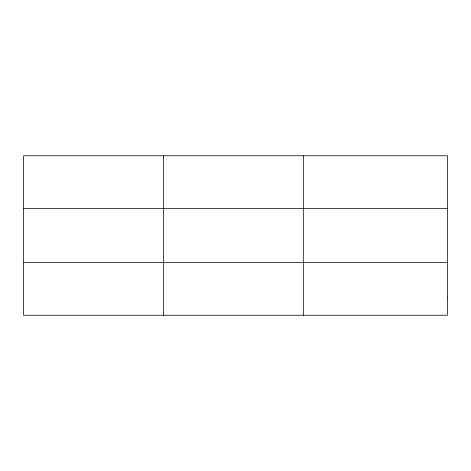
<?xml version="1.0" encoding="UTF-8"?>
<svg xmlns="http://www.w3.org/2000/svg" width="471" height="471" viewBox="0 0 471 471"><rect width="100%" height="100%" fill="white"/><g stroke="black" fill="none" stroke-linecap="round" stroke-linejoin="round"><path stroke-width="0.71" d="M163.437 155.76L163.437 315.24M303.324 155.76L303.324 315.24M23.55 208.388L447.45 208.388M23.55 262.612L447.45 262.612M447.45 297.701L447.45 315.24L23.55 315.24L23.55 155.76L447.45 155.76L447.45 297.701"/></g></svg>
